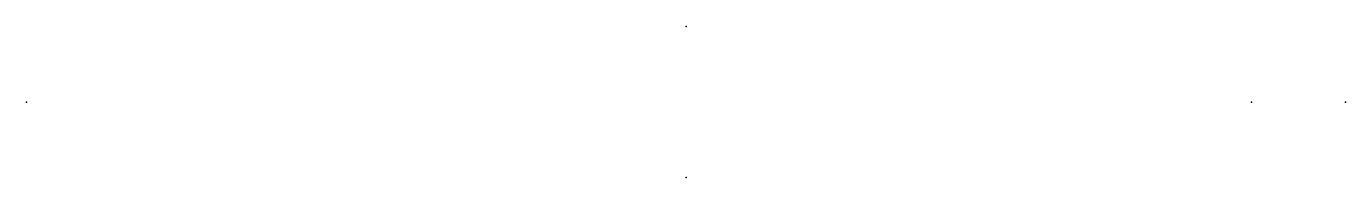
# Model space of a CAD drawing. Header units: millimetres. Extents: x -35 to 35, y -4 to 4.
import ezdxf

# ---------------------------------------------------------------- set-up
doc = ezdxf.new("R2010")
doc.units = ezdxf.units.MM

msp = doc.modelspace()

# ---------------------------------------------------------------- linework, layer by layer
for p in [(0, 4), (0, -4)]:
    msp.add_point(p)
at = {"extrusion": (0, 1, 0)}
for p in [(-35, 0), (30, 0, -5), (30, 0, 5), (35, 0)]:
    msp.add_point(p, dxfattribs=at)

doc.saveas('drawing.dxf')
